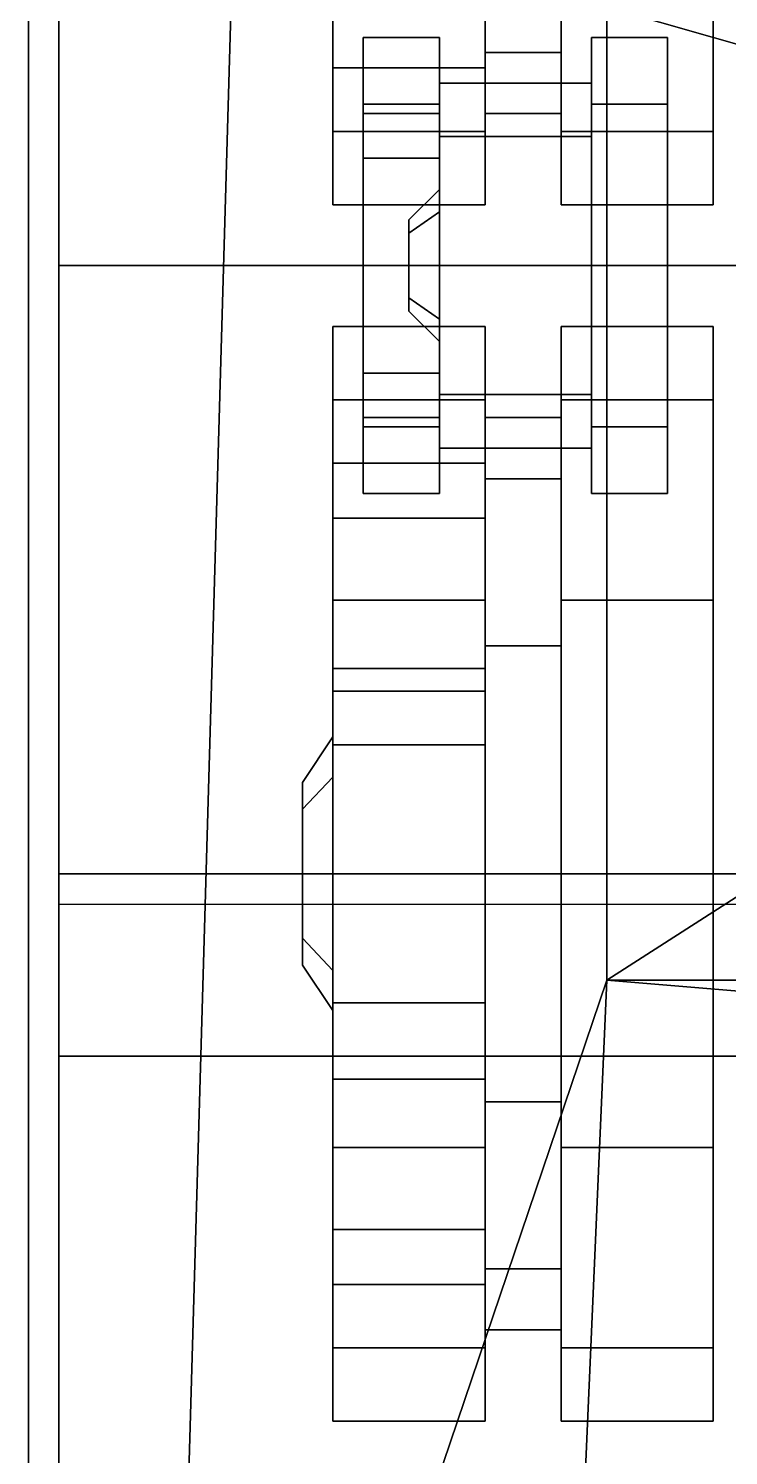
# Model space of a CAD drawing. Header units: millimetres. Extents: x -1.7 to 1.6, y -3.2 to 7.1.
# Drawn here: x -1.65 to -1.19, y -2.363 to -1.424 of the extents above; entities that cross this region are included whole.
import ezdxf

# ---------------------------------------------------------------- set-up
doc = ezdxf.new("R2010")
doc.units = ezdxf.units.MM
doc.header["$MEASUREMENT"] = 0
for name, color, linetype in [('fenders', 6, 'Continuous'), ('tracks', 3, 'Continuous'), ('wheels', 2, 'Continuous')]:
    doc.layers.add(name, color=color, linetype=linetype)

msp = doc.modelspace()

# ---------------------------------------------------------------- linework, layer by layer
for points in [[(-1.27, -2.05, 1.76), (-1.27, 1.36, 1.76), (-1.43, 1.61, 1.36071), (-1.56, -2.90717, 1.16)], [(-1.27, -1.41, 1.76), (-1.27, -2.05, 1.76), (-1.13, -1.96, 1.76), (-1.13, -1.45, 1.76)], [(1.13, -1.45, 1.76), (1.27, -1.41, 1.76), (-1.27, -1.41, 1.76), (-1.13, -1.45, 1.76)], [(1.27, -2.05, 1.76), (1.13, -1.96, 1.76), (-1.13, -1.96, 1.76), (-1.27, -2.05, 1.76)], [(-1.31, -2.97, 1.68), (-1.27, -2.05, 1.76), (-1.56, -2.90717, 1.16)], [(-0.91, -2.95, 1.68174), (-0.91, -2.08, 1.75739), (-1.27, -2.05, 1.76), (-1.31, -2.97, 1.68)], [(0.91, -2.08, 1.75739), (1.27, -2.05, 1.76), (-1.27, -2.05, 1.76), (-0.91, -2.08, 1.75739)]]:
    msp.add_3dface(points)
at = {"layer": 'fenders'}
for points in [[(-1.65, 2.56632, 1.36366), (-1.65, -2.91999, 1.12004), (-1.65, -2.90999, 1.16004), (-1.65, 2.57631, 1.40362)], [(-1.65, 2.57631, 1.40362), (-1.65, -2.90998, 1.16008), (-1.56, -2.90717, 1.16), (-1.43, 1.61, 1.36071)]]:
    msp.add_3dface(points, dxfattribs=at)
at = {"layer": 'tracks'}
for points in [[(-1.63, 2.06), (-1.63, -2), (-1.63, -1.98, 0.06), (-1.63, 2.02, 0.06)], [(-1.63, 2.02, 0.06), (-1.63, -1.98, 0.06), (-1.03, -1.98, 0.06), (-1.03, 2.02, 0.06)], [(-1.03, -1.58, 1.09), (-1.03, 0.02, 1.15), (-1.63, 0.02, 1.15), (-1.63, -1.58, 1.09)], [(-1.63, 0.02, 1.15), (-1.63, 0.02, 1.09), (-1.63, -1.58, 1.03), (-1.63, -1.58, 1.09)], [(-1.63, -1.58, 1.03), (-1.63, 0.02, 1.09), (-1.03, 0.02, 1.09), (-1.03, -1.58, 1.03)], [(-1.03, -2.79, 1.04), (-1.03, -1.58, 1.09), (-1.63, -1.58, 1.09), (-1.63, -2.79, 1.04)], [(-1.63, -1.58, 1.09), (-1.63, -1.58, 1.03), (-1.63, -2.79, 0.98), (-1.63, -2.79, 1.04)], [(-1.63, -2.79, 0.98), (-1.63, -1.58, 1.03), (-1.03, -1.58, 1.03), (-1.03, -2.79, 0.98)], [(-1.63, -1.98, 0.06), (-1.63, -2.1, 0.08), (-1.03, -2.1, 0.08), (-1.03, -1.98, 0.06)], [(-1.63, -2), (-1.63, -2.1, 0.01), (-1.63, -2.1, 0.08), (-1.63, -1.98, 0.06)], [(-1.03, -2), (-1.03, -2.1, 0.01), (-1.63, -2.1, 0.01), (-1.63, -2)], [(-1.63, -3, 0.26), (-1.63, -2.96, 0.32), (-1.63, -2.1, 0.08), (-1.63, -2.1, 0.01)], [(-1.03, -2.1, 0.01), (-1.03, -3, 0.26), (-1.63, -3, 0.26), (-1.63, -2.1, 0.01)], [(-1.63, -2.1, 0.08), (-1.63, -2.96, 0.32), (-1.03, -2.96, 0.32), (-1.03, -2.1, 0.08)]]:
    msp.add_3dface(points, dxfattribs=at)
at = {"layer": 'wheels'}
for points in [[(-1.35, -1.41383, 0.285), (-1.35, -1.45, 0.42), (-1.35, -1.3, 0.42), (-1.35, -1.26485, 0.33515)], [(-1.35, -1.45, 0.42), (-1.35, -1.41383, 0.555), (-1.35, -1.26485, 0.50485), (-1.35, -1.3, 0.42)], [(-1.45, -1.41383, 0.285), (-1.45, -1.315, 0.18617), (-1.45, -1.33, 0.16019), (-1.45, -1.43981, 0.27)], [(-1.45, -1.315, 0.65383), (-1.45, -1.41383, 0.555), (-1.45, -1.43981, 0.57), (-1.45, -1.33, 0.67981)], [(-1.45, -1.33, 0.67981), (-1.45, -1.43981, 0.57), (-1.45, -1.49177, 0.6), (-1.45, -1.36, 0.73177)], [(-1.45, -1.43981, 0.27), (-1.45, -1.33, 0.16019), (-1.45, -1.36, 0.10823), (-1.45, -1.49177, 0.24)], [(-1.35, -1.43981, 0.57), (-1.35, -1.33, 0.67981), (-1.35, -1.36, 0.73177), (-1.35, -1.49177, 0.6)], [(-1.35, -1.33, 0.16019), (-1.35, -1.43981, 0.27), (-1.35, -1.49177, 0.24), (-1.35, -1.36, 0.10823)], [(-1.3, -1.33, 0.16019), (-1.3, -1.43981, 0.27), (-1.35, -1.43981, 0.27), (-1.35, -1.33, 0.16019)], [(-1.3, -1.43981, 0.57), (-1.3, -1.33, 0.67981), (-1.35, -1.33, 0.67981), (-1.35, -1.43981, 0.57)], [(-1.3, -1.49177, 0.6), (-1.3, -1.36, 0.73177), (-1.3, -1.33, 0.67981), (-1.3, -1.43981, 0.57)], [(-1.3, -1.36, 0.10823), (-1.3, -1.49177, 0.24), (-1.3, -1.43981, 0.27), (-1.3, -1.33, 0.16019)], [(-1.35, -1.49177, 0.6), (-1.35, -1.36, 0.73177), (-1.45, -1.36, 0.73177), (-1.45, -1.49177, 0.6)], [(-1.35, -1.36, 0.10823), (-1.35, -1.49177, 0.24), (-1.45, -1.49177, 0.24), (-1.45, -1.36, 0.10823)], [(-1.2, -1.49177, 0.6), (-1.2, -1.36, 0.73177), (-1.3, -1.36, 0.73177), (-1.3, -1.49177, 0.6)], [(-1.2, -1.36, 0.10823), (-1.2, -1.49177, 0.24), (-1.3, -1.49177, 0.24), (-1.3, -1.36, 0.10823)], [(-1.45, -1.45, 0.42), (-1.45, -1.41383, 0.285), (-1.45, -1.43981, 0.27), (-1.45, -1.48, 0.42)], [(-1.45, -1.41383, 0.555), (-1.45, -1.45, 0.42), (-1.45, -1.48, 0.42), (-1.45, -1.43981, 0.57)], [(-1.35, -1.45, 0.42), (-1.35, -1.41383, 0.285), (-1.45, -1.41383, 0.285), (-1.45, -1.45, 0.42)], [(-1.35, -1.41383, 0.555), (-1.35, -1.45, 0.42), (-1.45, -1.45, 0.42), (-1.45, -1.41383, 0.555)], [(-1.38, -1.47393, 0.98607), (-1.38, -1.43, 0.88), (-1.43, -1.43, 0.88), (-1.43, -1.47393, 0.98607)], [(-1.38, -1.43, 0.88), (-1.38, -1.47393, 0.77393), (-1.43, -1.47393, 0.77393), (-1.43, -1.43, 0.88)], [(-1.43, -1.47393, 0.98607), (-1.43, -1.43, 0.88), (-1.43, -1.46, 0.88), (-1.43, -1.49515, 0.96485)], [(-1.43, -1.43, 0.88), (-1.43, -1.47393, 0.77393), (-1.43, -1.49515, 0.79515), (-1.43, -1.46, 0.88)], [(-1.38, -1.49515, 0.96485), (-1.38, -1.46, 0.88), (-1.38, -1.43, 0.88), (-1.38, -1.47393, 0.98607)], [(-1.38, -1.46, 0.88), (-1.38, -1.49515, 0.79515), (-1.38, -1.47393, 0.77393), (-1.38, -1.43, 0.88)], [(-1.23, -1.47393, 0.98607), (-1.23, -1.43, 0.88), (-1.28, -1.43, 0.88), (-1.28, -1.47393, 0.98607)], [(-1.23, -1.43, 0.88), (-1.23, -1.47393, 0.77393), (-1.28, -1.47393, 0.77393), (-1.28, -1.43, 0.88)], [(-1.28, -1.47393, 0.98607), (-1.28, -1.43, 0.88), (-1.28, -1.46, 0.88), (-1.28, -1.49515, 0.96485)], [(-1.28, -1.43, 0.88), (-1.28, -1.47393, 0.77393), (-1.28, -1.49515, 0.79515), (-1.28, -1.46, 0.88)], [(-1.45, -1.48, 0.42), (-1.45, -1.43981, 0.27), (-1.45, -1.49177, 0.24), (-1.45, -1.54, 0.42)], [(-1.45, -1.43981, 0.57), (-1.45, -1.48, 0.42), (-1.45, -1.54, 0.42), (-1.45, -1.49177, 0.6)], [(-1.35, -1.43981, 0.27), (-1.35, -1.48, 0.42), (-1.35, -1.54, 0.42), (-1.35, -1.49177, 0.24)], [(-1.3, -1.43981, 0.27), (-1.3, -1.48, 0.42), (-1.35, -1.48, 0.42), (-1.35, -1.43981, 0.27)], [(-1.35, -1.48, 0.42), (-1.35, -1.43981, 0.57), (-1.35, -1.49177, 0.6), (-1.35, -1.54, 0.42)], [(-1.3, -1.48, 0.42), (-1.3, -1.43981, 0.57), (-1.35, -1.43981, 0.57), (-1.35, -1.48, 0.42)], [(-1.3, -1.49177, 0.24), (-1.3, -1.54, 0.42), (-1.3, -1.48, 0.42), (-1.3, -1.43981, 0.27)], [(-1.3, -1.54, 0.42), (-1.3, -1.49177, 0.6), (-1.3, -1.43981, 0.57), (-1.3, -1.48, 0.42)], [(-1.43, -1.49515, 0.96485), (-1.43, -1.46, 0.88), (-1.43, -1.48, 0.88), (-1.43, -1.50929, 0.95071)], [(-1.43, -1.46, 0.88), (-1.43, -1.49515, 0.79515), (-1.43, -1.50929, 0.80929), (-1.43, -1.48, 0.88)], [(-1.28, -1.49515, 0.96485), (-1.28, -1.46, 0.88), (-1.38, -1.46, 0.88), (-1.38, -1.49515, 0.96485)], [(-1.28, -1.46, 0.88), (-1.28, -1.49515, 0.79515), (-1.38, -1.49515, 0.79515), (-1.38, -1.46, 0.88)], [(-1.38, -1.47393, 0.77393), (-1.38, -1.58, 0.73), (-1.43, -1.58, 0.73), (-1.43, -1.47393, 0.77393)], [(-1.43, -1.47393, 0.77393), (-1.43, -1.58, 0.73), (-1.43, -1.58, 0.76), (-1.43, -1.49515, 0.79515)], [(-1.38, -1.58, 1.03), (-1.38, -1.47393, 0.98607), (-1.43, -1.47393, 0.98607), (-1.43, -1.58, 1.03)], [(-1.43, -1.58, 1.03), (-1.43, -1.47393, 0.98607), (-1.43, -1.49515, 0.96485), (-1.43, -1.58, 1)], [(-1.38, -1.48, 0.88), (-1.38, -1.50929, 0.95071), (-1.43, -1.50929, 0.95071), (-1.43, -1.48, 0.88)], [(-1.38, -1.50929, 0.80929), (-1.38, -1.48, 0.88), (-1.43, -1.48, 0.88), (-1.43, -1.50929, 0.80929)], [(-1.38, -1.49515, 0.79515), (-1.38, -1.58, 0.76), (-1.38, -1.58, 0.73), (-1.38, -1.47393, 0.77393)], [(-1.38, -1.58, 1), (-1.38, -1.49515, 0.96485), (-1.38, -1.47393, 0.98607), (-1.38, -1.58, 1.03)], [(-1.38, -1.50929, 0.95071), (-1.38, -1.48, 0.88), (-1.38, -1.53, 0.88), (-1.38, -1.54464, 0.91536)], [(-1.38, -1.48, 0.88), (-1.38, -1.50929, 0.80929), (-1.38, -1.54464, 0.84464), (-1.38, -1.53, 0.88)], [(-1.23, -1.47393, 0.77393), (-1.23, -1.58, 0.73), (-1.28, -1.58, 0.73), (-1.28, -1.47393, 0.77393)], [(-1.28, -1.47393, 0.77393), (-1.28, -1.58, 0.73), (-1.28, -1.58, 0.76), (-1.28, -1.49515, 0.79515)], [(-1.23, -1.58, 1.03), (-1.23, -1.47393, 0.98607), (-1.28, -1.47393, 0.98607), (-1.28, -1.58, 1.03)], [(-1.28, -1.58, 1.03), (-1.28, -1.47393, 0.98607), (-1.28, -1.49515, 0.96485), (-1.28, -1.58, 1)], [(-1.35, -1.49177, 0.24), (-1.35, -1.54, 0.42), (-1.45, -1.54, 0.42), (-1.45, -1.49177, 0.24)], [(-1.35, -1.54, 0.42), (-1.35, -1.49177, 0.6), (-1.45, -1.49177, 0.6), (-1.45, -1.54, 0.42)], [(-1.2, -1.49177, 0.24), (-1.2, -1.54, 0.42), (-1.3, -1.54, 0.42), (-1.3, -1.49177, 0.24)], [(-1.2, -1.54, 0.42), (-1.2, -1.49177, 0.6), (-1.3, -1.49177, 0.6), (-1.3, -1.54, 0.42)], [(-1.43, -1.49515, 0.79515), (-1.43, -1.58, 0.76), (-1.43, -1.58, 0.78), (-1.43, -1.50929, 0.80929)], [(-1.43, -1.58, 1), (-1.43, -1.49515, 0.96485), (-1.43, -1.50929, 0.95071), (-1.43, -1.58, 0.98)], [(-1.28, -1.49515, 0.79515), (-1.28, -1.58, 0.76), (-1.38, -1.58, 0.76), (-1.38, -1.49515, 0.79515)], [(-1.28, -1.58, 1), (-1.28, -1.49515, 0.96485), (-1.38, -1.49515, 0.96485), (-1.38, -1.58, 1)], [(-1.38, -1.50929, 0.95071), (-1.38, -1.58, 0.98), (-1.43, -1.58, 0.98), (-1.43, -1.50929, 0.95071)], [(-1.38, -1.58, 0.78), (-1.38, -1.50929, 0.80929), (-1.43, -1.50929, 0.80929), (-1.43, -1.58, 0.78)], [(-1.38, -1.58, 0.98), (-1.38, -1.50929, 0.95071), (-1.38, -1.54464, 0.91536), (-1.38, -1.58, 0.93)], [(-1.38, -1.50929, 0.80929), (-1.38, -1.58, 0.78), (-1.38, -1.58, 0.83), (-1.38, -1.54464, 0.84464)], [(-1.38, -1.54464, 0.91536), (-1.38, -1.53, 0.88), (-1.4, -1.55, 0.88), (-1.4, -1.55879, 0.90121)], [(-1.38, -1.53, 0.88), (-1.38, -1.54464, 0.84464), (-1.4, -1.55879, 0.85879), (-1.4, -1.55, 0.88)], [(-1.38, -1.58, 0.93), (-1.38, -1.54464, 0.91536), (-1.4, -1.55879, 0.90121), (-1.4, -1.58, 0.91)], [(-1.38, -1.54464, 0.84464), (-1.38, -1.58, 0.83), (-1.4, -1.58, 0.85), (-1.4, -1.55879, 0.85879)], [(-1.4, -1.61, 0.88), (-1.4, -1.55879, 0.90121), (-1.4, -1.55, 0.88), (-1.4, -1.60121, 0.85879)], [(-1.4, -1.60121, 0.85879), (-1.4, -1.55, 0.88), (-1.4, -1.55879, 0.85879), (-1.4, -1.58, 0.85)], [(-1.4, -1.60121, 0.90121), (-1.4, -1.58, 0.91), (-1.4, -1.55879, 0.90121), (-1.4, -1.61, 0.88)], [(-1.38, -1.58, 0.73), (-1.38, -1.68607, 0.77393), (-1.43, -1.68607, 0.77393), (-1.43, -1.58, 0.73)], [(-1.43, -1.58, 0.73), (-1.43, -1.68607, 0.77393), (-1.43, -1.66485, 0.79515), (-1.43, -1.58, 0.76)], [(-1.38, -1.58, 0.98), (-1.38, -1.65071, 0.95071), (-1.43, -1.65071, 0.95071), (-1.43, -1.58, 0.98)], [(-1.38, -1.65071, 0.80929), (-1.38, -1.58, 0.78), (-1.43, -1.58, 0.78), (-1.43, -1.65071, 0.80929)], [(-1.43, -1.58, 0.76), (-1.43, -1.66485, 0.79515), (-1.43, -1.65071, 0.80929), (-1.43, -1.58, 0.78)], [(-1.38, -1.68607, 0.98607), (-1.38, -1.58, 1.03), (-1.43, -1.58, 1.03), (-1.43, -1.68607, 0.98607)], [(-1.43, -1.68607, 0.98607), (-1.43, -1.58, 1.03), (-1.43, -1.58, 1), (-1.43, -1.66485, 0.96485)], [(-1.43, -1.66485, 0.96485), (-1.43, -1.58, 1), (-1.43, -1.58, 0.98), (-1.43, -1.65071, 0.95071)], [(-1.38, -1.61536, 0.91536), (-1.38, -1.58, 0.93), (-1.4, -1.58, 0.91), (-1.4, -1.60121, 0.90121)], [(-1.38, -1.58, 0.83), (-1.38, -1.61536, 0.84464), (-1.4, -1.60121, 0.85879), (-1.4, -1.58, 0.85)], [(-1.28, -1.58, 0.76), (-1.28, -1.66485, 0.79515), (-1.38, -1.66485, 0.79515), (-1.38, -1.58, 0.76)], [(-1.38, -1.58, 0.76), (-1.38, -1.66485, 0.79515), (-1.38, -1.68607, 0.77393), (-1.38, -1.58, 0.73)], [(-1.38, -1.65071, 0.95071), (-1.38, -1.58, 0.98), (-1.38, -1.58, 0.93), (-1.38, -1.61536, 0.91536)], [(-1.38, -1.58, 0.78), (-1.38, -1.65071, 0.80929), (-1.38, -1.61536, 0.84464), (-1.38, -1.58, 0.83)], [(-1.28, -1.66485, 0.96485), (-1.28, -1.58, 1), (-1.38, -1.58, 1), (-1.38, -1.66485, 0.96485)], [(-1.38, -1.66485, 0.96485), (-1.38, -1.58, 1), (-1.38, -1.58, 1.03), (-1.38, -1.68607, 0.98607)], [(-1.23, -1.58, 0.73), (-1.23, -1.68607, 0.77393), (-1.28, -1.68607, 0.77393), (-1.28, -1.58, 0.73)], [(-1.28, -1.58, 0.73), (-1.28, -1.68607, 0.77393), (-1.28, -1.66485, 0.79515), (-1.28, -1.58, 0.76)], [(-1.23, -1.68607, 0.98607), (-1.23, -1.58, 1.03), (-1.28, -1.58, 1.03), (-1.28, -1.68607, 0.98607)], [(-1.28, -1.68607, 0.98607), (-1.28, -1.58, 1.03), (-1.28, -1.58, 1), (-1.28, -1.66485, 0.96485)], [(-1.38, -1.63, 0.88), (-1.38, -1.61536, 0.91536), (-1.4, -1.60121, 0.90121), (-1.4, -1.61, 0.88)], [(-1.38, -1.61536, 0.84464), (-1.38, -1.63, 0.88), (-1.4, -1.61, 0.88), (-1.4, -1.60121, 0.85879)], [(-1.35, -1.62, 0.42), (-1.35, -1.66823, 0.24), (-1.45, -1.66823, 0.24), (-1.45, -1.62, 0.42)], [(-1.45, -1.72019, 0.27), (-1.45, -1.68, 0.42), (-1.45, -1.62, 0.42), (-1.45, -1.66823, 0.24)], [(-1.35, -1.66823, 0.6), (-1.35, -1.62, 0.42), (-1.45, -1.62, 0.42), (-1.45, -1.66823, 0.6)], [(-1.45, -1.68, 0.42), (-1.45, -1.72019, 0.57), (-1.45, -1.66823, 0.6), (-1.45, -1.62, 0.42)], [(-1.38, -1.65071, 0.80929), (-1.38, -1.68, 0.88), (-1.38, -1.63, 0.88), (-1.38, -1.61536, 0.84464)], [(-1.38, -1.68, 0.88), (-1.38, -1.65071, 0.95071), (-1.38, -1.61536, 0.91536), (-1.38, -1.63, 0.88)], [(-1.35, -1.68, 0.42), (-1.35, -1.72019, 0.27), (-1.35, -1.66823, 0.24), (-1.35, -1.62, 0.42)], [(-1.35, -1.72019, 0.57), (-1.35, -1.68, 0.42), (-1.35, -1.62, 0.42), (-1.35, -1.66823, 0.6)], [(-1.2, -1.62, 0.42), (-1.2, -1.66823, 0.24), (-1.3, -1.66823, 0.24), (-1.3, -1.62, 0.42)], [(-1.3, -1.62, 0.42), (-1.3, -1.66823, 0.24), (-1.3, -1.72019, 0.27), (-1.3, -1.68, 0.42)], [(-1.2, -1.66823, 0.6), (-1.2, -1.62, 0.42), (-1.3, -1.62, 0.42), (-1.3, -1.66823, 0.6)], [(-1.3, -1.66823, 0.6), (-1.3, -1.62, 0.42), (-1.3, -1.68, 0.42), (-1.3, -1.72019, 0.57)], [(-1.38, -1.65071, 0.95071), (-1.38, -1.68, 0.88), (-1.43, -1.68, 0.88), (-1.43, -1.65071, 0.95071)], [(-1.38, -1.68, 0.88), (-1.38, -1.65071, 0.80929), (-1.43, -1.65071, 0.80929), (-1.43, -1.68, 0.88)], [(-1.43, -1.66485, 0.79515), (-1.43, -1.7, 0.88), (-1.43, -1.68, 0.88), (-1.43, -1.65071, 0.80929)], [(-1.43, -1.7, 0.88), (-1.43, -1.66485, 0.96485), (-1.43, -1.65071, 0.95071), (-1.43, -1.68, 0.88)], [(-1.35, -1.8, 0.73177), (-1.35, -1.66823, 0.6), (-1.45, -1.66823, 0.6), (-1.45, -1.8, 0.73177)], [(-1.45, -1.72019, 0.57), (-1.45, -1.83, 0.67981), (-1.45, -1.8, 0.73177), (-1.45, -1.66823, 0.6)], [(-1.35, -1.66823, 0.24), (-1.35, -1.8, 0.10823), (-1.45, -1.8, 0.10823), (-1.45, -1.66823, 0.24)], [(-1.45, -1.83, 0.16019), (-1.45, -1.72019, 0.27), (-1.45, -1.66823, 0.24), (-1.45, -1.8, 0.10823)], [(-1.43, -1.68607, 0.77393), (-1.43, -1.73, 0.88), (-1.43, -1.7, 0.88), (-1.43, -1.66485, 0.79515)], [(-1.43, -1.73, 0.88), (-1.43, -1.68607, 0.98607), (-1.43, -1.66485, 0.96485), (-1.43, -1.7, 0.88)], [(-1.28, -1.7, 0.88), (-1.28, -1.66485, 0.96485), (-1.38, -1.66485, 0.96485), (-1.38, -1.7, 0.88)], [(-1.28, -1.66485, 0.79515), (-1.28, -1.7, 0.88), (-1.38, -1.7, 0.88), (-1.38, -1.66485, 0.79515)], [(-1.38, -1.66485, 0.79515), (-1.38, -1.7, 0.88), (-1.38, -1.73, 0.88), (-1.38, -1.68607, 0.77393)], [(-1.38, -1.7, 0.88), (-1.38, -1.66485, 0.96485), (-1.38, -1.68607, 0.98607), (-1.38, -1.73, 0.88)], [(-1.35, -1.83, 0.67981), (-1.35, -1.72019, 0.57), (-1.35, -1.66823, 0.6), (-1.35, -1.8, 0.73177)], [(-1.35, -1.72019, 0.27), (-1.35, -1.83, 0.16019), (-1.35, -1.8, 0.10823), (-1.35, -1.66823, 0.24)], [(-1.2, -1.8, 0.73177), (-1.2, -1.66823, 0.6), (-1.3, -1.66823, 0.6), (-1.3, -1.8, 0.73177)], [(-1.3, -1.8, 0.73177), (-1.3, -1.66823, 0.6), (-1.3, -1.72019, 0.57), (-1.3, -1.83, 0.67981)], [(-1.2, -1.66823, 0.24), (-1.2, -1.8, 0.10823), (-1.3, -1.8, 0.10823), (-1.3, -1.66823, 0.24)], [(-1.3, -1.66823, 0.24), (-1.3, -1.8, 0.10823), (-1.3, -1.83, 0.16019), (-1.3, -1.72019, 0.27)], [(-1.28, -1.68607, 0.77393), (-1.28, -1.73, 0.88), (-1.28, -1.7, 0.88), (-1.28, -1.66485, 0.79515)], [(-1.28, -1.73, 0.88), (-1.28, -1.68607, 0.98607), (-1.28, -1.66485, 0.96485), (-1.28, -1.7, 0.88)], [(-1.45, -1.74617, 0.285), (-1.45, -1.71, 0.42), (-1.45, -1.68, 0.42), (-1.45, -1.72019, 0.27)], [(-1.45, -1.71, 0.42), (-1.45, -1.74617, 0.555), (-1.45, -1.72019, 0.57), (-1.45, -1.68, 0.42)], [(-1.38, -1.73, 0.88), (-1.38, -1.68607, 0.98607), (-1.43, -1.68607, 0.98607), (-1.43, -1.73, 0.88)], [(-1.38, -1.68607, 0.77393), (-1.38, -1.73, 0.88), (-1.43, -1.73, 0.88), (-1.43, -1.68607, 0.77393)], [(-1.3, -1.68, 0.42), (-1.3, -1.72019, 0.27), (-1.35, -1.72019, 0.27), (-1.35, -1.68, 0.42)], [(-1.3, -1.72019, 0.57), (-1.3, -1.68, 0.42), (-1.35, -1.68, 0.42), (-1.35, -1.72019, 0.57)], [(-1.23, -1.73, 0.88), (-1.23, -1.68607, 0.98607), (-1.28, -1.68607, 0.98607), (-1.28, -1.73, 0.88)], [(-1.23, -1.68607, 0.77393), (-1.23, -1.73, 0.88), (-1.28, -1.73, 0.88), (-1.28, -1.68607, 0.77393)], [(-1.35, -1.71, 0.42), (-1.35, -1.74617, 0.555), (-1.45, -1.74617, 0.555), (-1.45, -1.71, 0.42)], [(-1.35, -1.74617, 0.285), (-1.35, -1.71, 0.42), (-1.45, -1.71, 0.42), (-1.45, -1.74617, 0.285)], [(-1.35, -1.71, 0.42), (-1.35, -1.74617, 0.285), (-1.35, -1.89515, 0.33515), (-1.35, -1.86, 0.42)], [(-1.35, -1.74617, 0.555), (-1.35, -1.71, 0.42), (-1.35, -1.86, 0.42), (-1.35, -1.89515, 0.50485)], [(-1.45, -1.845, 0.18617), (-1.45, -1.74617, 0.285), (-1.45, -1.72019, 0.27), (-1.45, -1.83, 0.16019)], [(-1.45, -1.74617, 0.555), (-1.45, -1.845, 0.65383), (-1.45, -1.83, 0.67981), (-1.45, -1.72019, 0.57)], [(-1.3, -1.72019, 0.27), (-1.3, -1.83, 0.16019), (-1.35, -1.83, 0.16019), (-1.35, -1.72019, 0.27)], [(-1.3, -1.83, 0.67981), (-1.3, -1.72019, 0.57), (-1.35, -1.72019, 0.57), (-1.35, -1.83, 0.67981)], [(-1.35, -1.845, 0.18617), (-1.35, -1.74617, 0.285), (-1.45, -1.74617, 0.285), (-1.45, -1.845, 0.18617)], [(-1.35, -1.74617, 0.555), (-1.35, -1.845, 0.65383), (-1.45, -1.845, 0.65383), (-1.45, -1.74617, 0.555)], [(-1.35, -1.74617, 0.285), (-1.35, -1.845, 0.18617), (-1.35, -1.89515, 0.33515)], [(-1.35, -1.845, 0.65383), (-1.35, -1.74617, 0.555), (-1.35, -1.89515, 0.50485)], [(-1.45, -1.83, 0.67981), (-1.45, -1.98, 0.72), (-1.45, -1.98, 0.78), (-1.45, -1.8, 0.73177)], [(-1.35, -1.8, 0.10823), (-1.35, -1.98, 0.06), (-1.45, -1.98, 0.06), (-1.45, -1.8, 0.10823)], [(-1.45, -1.98, 0.12), (-1.45, -1.83, 0.16019), (-1.45, -1.8, 0.10823), (-1.45, -1.98, 0.06)], [(-1.35, -1.98, 0.78), (-1.35, -1.8, 0.73177), (-1.45, -1.8, 0.73177), (-1.45, -1.98, 0.78)], [(-1.35, -1.98, 0.72), (-1.35, -1.83, 0.67981), (-1.35, -1.8, 0.73177), (-1.35, -1.98, 0.78)], [(-1.35, -1.83, 0.16019), (-1.35, -1.98, 0.12), (-1.35, -1.98, 0.06), (-1.35, -1.8, 0.10823)], [(-1.3, -1.98, 0.78), (-1.3, -1.8, 0.73177), (-1.3, -1.83, 0.67981), (-1.3, -1.98, 0.72)], [(-1.2, -1.8, 0.10823), (-1.2, -1.98, 0.06), (-1.3, -1.98, 0.06), (-1.3, -1.8, 0.10823)], [(-1.3, -1.8, 0.10823), (-1.3, -1.98, 0.06), (-1.3, -1.98, 0.12), (-1.3, -1.83, 0.16019)], [(-1.2, -1.98, 0.78), (-1.2, -1.8, 0.73177), (-1.3, -1.8, 0.73177), (-1.3, -1.98, 0.78)], [(-1.45, -1.845, 0.65383), (-1.45, -1.98, 0.69), (-1.45, -1.98, 0.72), (-1.45, -1.83, 0.67981)], [(-1.45, -1.98, 0.15), (-1.45, -1.845, 0.18617), (-1.45, -1.83, 0.16019), (-1.45, -1.98, 0.12)], [(-1.3, -1.98, 0.72), (-1.3, -1.83, 0.67981), (-1.35, -1.83, 0.67981), (-1.35, -1.98, 0.72)], [(-1.3, -1.83, 0.16019), (-1.3, -1.98, 0.12), (-1.35, -1.98, 0.12), (-1.35, -1.83, 0.16019)], [(-1.35, -1.98, 0.15), (-1.35, -1.845, 0.18617), (-1.45, -1.845, 0.18617), (-1.45, -1.98, 0.15)], [(-1.35, -1.845, 0.65383), (-1.35, -1.98, 0.69), (-1.45, -1.98, 0.69), (-1.45, -1.845, 0.65383)], [(-1.35, -1.845, 0.18617), (-1.35, -1.98, 0.15), (-1.35, -1.98, 0.3), (-1.35, -1.89515, 0.33515)], [(-1.35, -1.98, 0.69), (-1.35, -1.845, 0.65383), (-1.35, -1.89515, 0.50485), (-1.35, -1.98, 0.54)], [(-1.35, -1.89515, 0.50485), (-1.35, -1.86, 0.42), (-1.45, -1.86, 0.42), (-1.45, -1.89515, 0.50485)], [(-1.35, -1.86, 0.42), (-1.35, -1.89515, 0.33515), (-1.45, -1.89515, 0.33515), (-1.45, -1.86, 0.42)], [(-1.45, -1.89515, 0.50485), (-1.45, -1.86, 0.42), (-1.45, -1.89, 0.42), (-1.45, -1.91636, 0.48364)], [(-1.45, -1.86, 0.42), (-1.45, -1.89515, 0.33515), (-1.45, -1.91636, 0.35636), (-1.45, -1.89, 0.42)], [(-1.45, -1.91636, 0.48364), (-1.45, -1.89, 0.42), (-1.47, -1.92, 0.42), (-1.47, -1.93757, 0.46243)], [(-1.45, -1.89, 0.42), (-1.45, -1.91636, 0.35636), (-1.47, -1.93757, 0.37757), (-1.47, -1.92, 0.42)], [(-1.35, -1.98, 0.54), (-1.35, -1.89515, 0.50485), (-1.45, -1.89515, 0.50485), (-1.45, -1.98, 0.54)], [(-1.35, -1.89515, 0.33515), (-1.35, -1.98, 0.3), (-1.45, -1.98, 0.3), (-1.45, -1.89515, 0.33515)], [(-1.45, -1.98, 0.54), (-1.45, -1.89515, 0.50485), (-1.45, -1.91636, 0.48364), (-1.45, -1.98, 0.51)], [(-1.45, -1.89515, 0.33515), (-1.45, -1.98, 0.3), (-1.45, -1.98, 0.33), (-1.45, -1.91636, 0.35636)], [(-1.45, -1.98, 0.51), (-1.45, -1.91636, 0.48364), (-1.47, -1.93757, 0.46243), (-1.47, -1.98, 0.48)], [(-1.45, -1.91636, 0.35636), (-1.45, -1.98, 0.33), (-1.47, -1.98, 0.36), (-1.47, -1.93757, 0.37757)], [(-1.47, -1.98, 0.48), (-1.47, -1.93757, 0.46243), (-1.47, -1.92, 0.42), (-1.47, -2.02243, 0.46243)], [(-1.47, -2.02243, 0.46243), (-1.47, -1.92, 0.42), (-1.47, -1.93757, 0.37757), (-1.47, -2.04, 0.42)], [(-1.47, -2.04, 0.42), (-1.47, -1.93757, 0.37757), (-1.47, -1.98, 0.36), (-1.47, -2.02243, 0.37757)], [(-1.45, -2.04364, 0.48364), (-1.45, -1.98, 0.51), (-1.47, -1.98, 0.48), (-1.47, -2.02243, 0.46243)], [(-1.45, -1.98, 0.33), (-1.45, -2.04364, 0.35636), (-1.47, -2.02243, 0.37757), (-1.47, -1.98, 0.36)], [(-1.45, -1.98, 0.72), (-1.45, -2.13, 0.67981), (-1.45, -2.16, 0.73177), (-1.45, -1.98, 0.78)], [(-1.45, -1.98, 0.69), (-1.45, -2.115, 0.65383), (-1.45, -2.13, 0.67981), (-1.45, -1.98, 0.72)], [(-1.35, -1.98, 0.06), (-1.35, -2.16, 0.10823), (-1.45, -2.16, 0.10823), (-1.45, -1.98, 0.06)], [(-1.35, -2.115, 0.18617), (-1.35, -1.98, 0.15), (-1.45, -1.98, 0.15), (-1.45, -2.115, 0.18617)], [(-1.45, -2.13, 0.16019), (-1.45, -1.98, 0.12), (-1.45, -1.98, 0.06), (-1.45, -2.16, 0.10823)], [(-1.45, -2.115, 0.18617), (-1.45, -1.98, 0.15), (-1.45, -1.98, 0.12), (-1.45, -2.13, 0.16019)], [(-1.35, -1.98, 0.69), (-1.35, -2.115, 0.65383), (-1.45, -2.115, 0.65383), (-1.45, -1.98, 0.69)], [(-1.35, -2.06485, 0.50485), (-1.35, -1.98, 0.54), (-1.45, -1.98, 0.54), (-1.45, -2.06485, 0.50485)], [(-1.35, -1.98, 0.3), (-1.35, -2.06485, 0.33515), (-1.45, -2.06485, 0.33515), (-1.45, -1.98, 0.3)], [(-1.45, -1.98, 0.3), (-1.45, -2.06485, 0.33515), (-1.45, -2.04364, 0.35636), (-1.45, -1.98, 0.33)], [(-1.45, -2.06485, 0.50485), (-1.45, -1.98, 0.54), (-1.45, -1.98, 0.51), (-1.45, -2.04364, 0.48364)], [(-1.35, -2.16, 0.73177), (-1.35, -1.98, 0.78), (-1.45, -1.98, 0.78), (-1.45, -2.16, 0.73177)], [(-1.3, -2.13, 0.67981), (-1.3, -1.98, 0.72), (-1.35, -1.98, 0.72), (-1.35, -2.13, 0.67981)], [(-1.35, -2.13, 0.67981), (-1.35, -1.98, 0.72), (-1.35, -1.98, 0.78), (-1.35, -2.16, 0.73177)], [(-1.35, -1.98, 0.15), (-1.35, -2.115, 0.18617), (-1.35, -2.06485, 0.33515), (-1.35, -1.98, 0.3)], [(-1.3, -1.98, 0.12), (-1.3, -2.13, 0.16019), (-1.35, -2.13, 0.16019), (-1.35, -1.98, 0.12)], [(-1.35, -1.98, 0.12), (-1.35, -2.13, 0.16019), (-1.35, -2.16, 0.10823), (-1.35, -1.98, 0.06)], [(-1.35, -2.115, 0.65383), (-1.35, -1.98, 0.69), (-1.35, -1.98, 0.54), (-1.35, -2.06485, 0.50485)], [(-1.3, -2.16, 0.73177), (-1.3, -1.98, 0.78), (-1.3, -1.98, 0.72), (-1.3, -2.13, 0.67981)], [(-1.2, -1.98, 0.06), (-1.2, -2.16, 0.10823), (-1.3, -2.16, 0.10823), (-1.3, -1.98, 0.06)], [(-1.3, -1.98, 0.06), (-1.3, -2.16, 0.10823), (-1.3, -2.13, 0.16019), (-1.3, -1.98, 0.12)], [(-1.2, -2.16, 0.73177), (-1.2, -1.98, 0.78), (-1.3, -1.98, 0.78), (-1.3, -2.16, 0.73177)], [(-1.45, -2.07, 0.42), (-1.45, -2.04364, 0.48364), (-1.47, -2.02243, 0.46243), (-1.47, -2.04, 0.42)], [(-1.45, -2.04364, 0.35636), (-1.45, -2.07, 0.42), (-1.47, -2.04, 0.42), (-1.47, -2.02243, 0.37757)], [(-1.45, -2.06485, 0.33515), (-1.45, -2.1, 0.42), (-1.45, -2.07, 0.42), (-1.45, -2.04364, 0.35636)], [(-1.45, -2.1, 0.42), (-1.45, -2.06485, 0.50485), (-1.45, -2.04364, 0.48364), (-1.45, -2.07, 0.42)], [(-1.35, -2.1, 0.42), (-1.35, -2.06485, 0.50485), (-1.45, -2.06485, 0.50485), (-1.45, -2.1, 0.42)], [(-1.35, -2.06485, 0.33515), (-1.35, -2.1, 0.42), (-1.45, -2.1, 0.42), (-1.45, -2.06485, 0.33515)], [(-1.35, -2.115, 0.18617), (-1.35, -2.21383, 0.285), (-1.35, -2.06485, 0.33515)], [(-1.35, -2.21383, 0.555), (-1.35, -2.115, 0.65383), (-1.35, -2.06485, 0.50485)], [(-1.35, -2.25, 0.42), (-1.35, -2.21383, 0.555), (-1.35, -2.06485, 0.50485), (-1.35, -2.1, 0.42)], [(-1.35, -2.21383, 0.285), (-1.35, -2.25, 0.42), (-1.35, -2.1, 0.42), (-1.35, -2.06485, 0.33515)], [(-1.35, -2.21383, 0.285), (-1.35, -2.115, 0.18617), (-1.45, -2.115, 0.18617), (-1.45, -2.21383, 0.285)], [(-1.45, -2.21383, 0.285), (-1.45, -2.115, 0.18617), (-1.45, -2.13, 0.16019), (-1.45, -2.23981, 0.27)], [(-1.35, -2.115, 0.65383), (-1.35, -2.21383, 0.555), (-1.45, -2.21383, 0.555), (-1.45, -2.115, 0.65383)], [(-1.45, -2.115, 0.65383), (-1.45, -2.21383, 0.555), (-1.45, -2.23981, 0.57), (-1.45, -2.13, 0.67981)], [(-1.45, -2.13, 0.67981), (-1.45, -2.23981, 0.57), (-1.45, -2.29177, 0.6), (-1.45, -2.16, 0.73177)], [(-1.45, -2.23981, 0.27), (-1.45, -2.13, 0.16019), (-1.45, -2.16, 0.10823), (-1.45, -2.29177, 0.24)], [(-1.35, -2.23981, 0.57), (-1.35, -2.13, 0.67981), (-1.35, -2.16, 0.73177), (-1.35, -2.29177, 0.6)], [(-1.3, -2.13, 0.16019), (-1.3, -2.23981, 0.27), (-1.35, -2.23981, 0.27), (-1.35, -2.13, 0.16019)], [(-1.35, -2.13, 0.16019), (-1.35, -2.23981, 0.27), (-1.35, -2.29177, 0.24), (-1.35, -2.16, 0.10823)], [(-1.3, -2.23981, 0.57), (-1.3, -2.13, 0.67981), (-1.35, -2.13, 0.67981), (-1.35, -2.23981, 0.57)], [(-1.3, -2.29177, 0.6), (-1.3, -2.16, 0.73177), (-1.3, -2.13, 0.67981), (-1.3, -2.23981, 0.57)], [(-1.3, -2.16, 0.10823), (-1.3, -2.29177, 0.24), (-1.3, -2.23981, 0.27), (-1.3, -2.13, 0.16019)], [(-1.35, -2.29177, 0.6), (-1.35, -2.16, 0.73177), (-1.45, -2.16, 0.73177), (-1.45, -2.29177, 0.6)], [(-1.35, -2.16, 0.10823), (-1.35, -2.29177, 0.24), (-1.45, -2.29177, 0.24), (-1.45, -2.16, 0.10823)], [(-1.2, -2.29177, 0.6), (-1.2, -2.16, 0.73177), (-1.3, -2.16, 0.73177), (-1.3, -2.29177, 0.6)], [(-1.2, -2.16, 0.10823), (-1.2, -2.29177, 0.24), (-1.3, -2.29177, 0.24), (-1.3, -2.16, 0.10823)], [(-1.45, -2.25, 0.42), (-1.45, -2.21383, 0.285), (-1.45, -2.23981, 0.27), (-1.45, -2.28, 0.42)], [(-1.35, -2.21383, 0.555), (-1.35, -2.25, 0.42), (-1.45, -2.25, 0.42), (-1.45, -2.21383, 0.555)], [(-1.35, -2.25, 0.42), (-1.35, -2.21383, 0.285), (-1.45, -2.21383, 0.285), (-1.45, -2.25, 0.42)], [(-1.45, -2.21383, 0.555), (-1.45, -2.25, 0.42), (-1.45, -2.28, 0.42), (-1.45, -2.23981, 0.57)], [(-1.45, -2.28, 0.42), (-1.45, -2.23981, 0.27), (-1.45, -2.29177, 0.24), (-1.45, -2.34, 0.42)], [(-1.45, -2.23981, 0.57), (-1.45, -2.28, 0.42), (-1.45, -2.34, 0.42), (-1.45, -2.29177, 0.6)], [(-1.3, -2.23981, 0.27), (-1.3, -2.28, 0.42), (-1.35, -2.28, 0.42), (-1.35, -2.23981, 0.27)], [(-1.35, -2.23981, 0.27), (-1.35, -2.28, 0.42), (-1.35, -2.34, 0.42), (-1.35, -2.29177, 0.24)], [(-1.3, -2.28, 0.42), (-1.3, -2.23981, 0.57), (-1.35, -2.23981, 0.57), (-1.35, -2.28, 0.42)], [(-1.35, -2.28, 0.42), (-1.35, -2.23981, 0.57), (-1.35, -2.29177, 0.6), (-1.35, -2.34, 0.42)], [(-1.3, -2.29177, 0.24), (-1.3, -2.34, 0.42), (-1.3, -2.28, 0.42), (-1.3, -2.23981, 0.27)], [(-1.3, -2.34, 0.42), (-1.3, -2.29177, 0.6), (-1.3, -2.23981, 0.57), (-1.3, -2.28, 0.42)], [(-1.35, -2.29177, 0.24), (-1.35, -2.34, 0.42), (-1.45, -2.34, 0.42), (-1.45, -2.29177, 0.24)], [(-1.35, -2.34, 0.42), (-1.35, -2.29177, 0.6), (-1.45, -2.29177, 0.6), (-1.45, -2.34, 0.42)], [(-1.2, -2.29177, 0.24), (-1.2, -2.34, 0.42), (-1.3, -2.34, 0.42), (-1.3, -2.29177, 0.24)], [(-1.2, -2.34, 0.42), (-1.2, -2.29177, 0.6), (-1.3, -2.29177, 0.6), (-1.3, -2.34, 0.42)]]:
    msp.add_3dface(points, dxfattribs=at)

doc.saveas('drawing.dxf')
